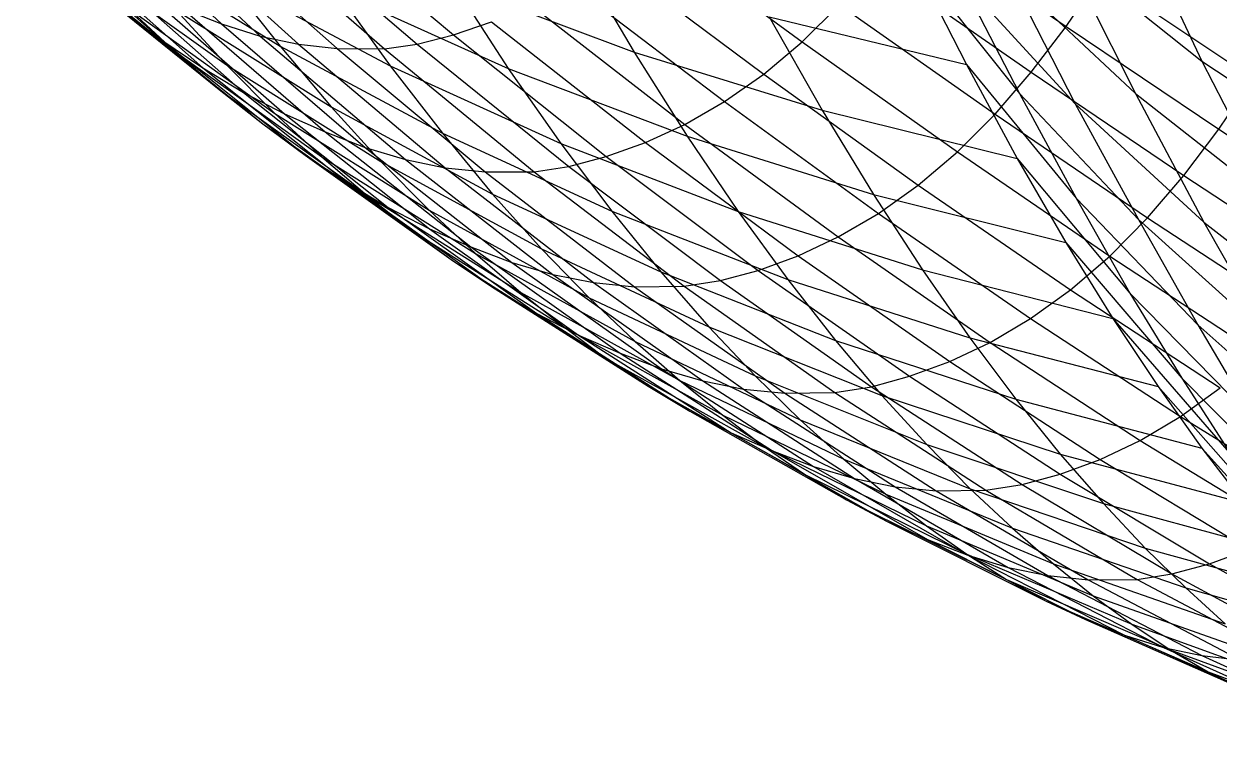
# Model space of a CAD drawing. Extents: x -429 to 429, y -1 to 209.
# Drawn here: x -383.88 to -376.27, y 56.08 to 60.59 of the extents above; entities that cross this region are included whole.
import ezdxf

# ---------------------------------------------------------------- set-up
doc = ezdxf.new("R2010")
doc.units = 0

msp = doc.modelspace()

# ---------------------------------------------------------------- linework, layer by layer
at = {"layer": 'default', "color": 5, "linetype": 'CONTINUOUS'}
for p, q in [((-383.514, 61.431, 169.216), (-382.618, 60.592, 167.957)), ((-383.279, 61.354, 169.4), (-382.371, 60.515, 168.152)), ((-382.116, 61.346, 170.286), (-381.141, 60.522, 169.097)), ((-376.848, 61.357, 145.26), (-376.377, 60.356, 145.733)), ((-383.876, 61.274, 166.946), (-382.998, 60.489, 165.651)), ((-383.048, 61.302, 169.58), (-382.128, 60.463, 168.343)), ((-382.816, 61.272, 169.759), (-381.882, 60.435, 168.534)), ((-382.528, 61.267, 169.978), (-381.581, 60.433, 168.766)), ((-382.339, 61.294, 170.12), (-381.373, 60.464, 168.923)), ((-378.233, 61.259, 169.281), (-377.24, 60.577, 168.101)), ((-379.925, 61.216, 169.977), (-378.921, 60.478, 168.808)), ((-383.821, 61.151, 164.969), (-382.92, 60.421, 163.673)), ((-383.621, 61.099, 167.153), (-382.736, 60.313, 165.866)), ((-383.231, 61.063, 161.315), (-382.245, 60.45, 160.06)), ((-377.253, 61.053, 147.189), (-376.377, 60.356, 145.733)), ((-377.253, 61.053, 147.189), (-376.8, 60.15, 147.633)), ((-383.524, 61.004, 163.159), (-382.586, 60.332, 161.879)), ((-380.341, 61.006, 155.281), (-379.99, 60.413, 155.617)), ((-380.165, 61.019, 169.808), (-379.166, 60.273, 168.633)), ((-378.454, 60.973, 169.131), (-377.463, 60.285, 167.949)), ((-378.213, 60.997, 152.91), (-377.537, 60.149, 151.396)), ((-378.213, 60.997, 152.91), (-377.876, 60.333, 153.241)), ((-378.213, 60.997, 152.91), (-377.876, 60.333, 153.241)), ((-383.537, 60.906, 165.205), (-382.633, 60.175, 163.915)), ((-383.368, 60.942, 167.358), (-382.477, 60.156, 166.078)), ((-382.581, 60.878, 159.759), (-381.544, 60.325, 158.542)), ((-382.581, 60.878, 159.759), (-382.245, 60.45, 160.06)), ((-377.918, 60.885, 151.027), (-377.183, 60.083, 149.523)), ((-377.918, 60.885, 151.027), (-377.537, 60.149, 151.396)), ((-377.601, 60.901, 149.117), (-376.8, 60.15, 147.633)), ((-377.601, 60.901, 149.117), (-377.183, 60.083, 149.523)), ((-377.24, 60.577, 168.101), (-377.024, 60.896, 168.247)), ((-377.024, 60.896, 168.247), (-376.052, 60.245, 167.05)), ((-383.116, 60.805, 167.56), (-382.217, 60.019, 166.288)), ((-381.887, 60.802, 158.228), (-380.794, 60.309, 157.057)), ((-381.887, 60.802, 158.228), (-381.544, 60.325, 158.542)), ((-381.14, 60.844, 156.733), (-379.99, 60.413, 155.617)), ((-381.14, 60.844, 156.733), (-380.794, 60.309, 157.057)), ((-380.409, 60.853, 169.634), (-379.416, 60.098, 168.453)), ((-383.262, 60.687, 165.433), (-382.354, 59.956, 164.149)), ((-383.262, 60.687, 165.433), (-382.998, 60.489, 165.651)), ((-383.217, 60.696, 163.421), (-382.278, 60.023, 162.145)), ((-383.217, 60.696, 163.421), (-382.92, 60.421, 163.673)), ((-382.904, 60.678, 161.602), (-381.92, 60.064, 160.349)), ((-382.904, 60.678, 161.602), (-382.586, 60.332, 161.879)), ((-382.866, 60.69, 167.759), (-381.959, 59.905, 166.496)), ((-382.866, 60.69, 167.759), (-382.618, 60.592, 167.957)), ((-380.654, 60.715, 169.455), (-379.668, 59.953, 168.268)), ((-378.921, 60.478, 168.808), (-378.683, 60.713, 168.974)), ((-378.683, 60.713, 168.974), (-377.693, 60.018, 167.789)), ((-382.618, 60.592, 167.957), (-381.703, 59.806, 166.702)), ((-382.618, 60.592, 167.957), (-382.371, 60.515, 168.152)), ((-381.141, 60.522, 169.097), (-380.899, 60.606, 169.276)), ((-380.899, 60.606, 169.276), (-379.919, 59.837, 168.082)), ((-379.131, 60.638, 154.23), (-377.876, 60.333, 153.241)), ((-379.131, 60.638, 154.23), (-378.793, 60.044, 154.556)), ((-377.463, 60.285, 167.949), (-377.24, 60.577, 168.101)), ((-377.24, 60.577, 168.101), (-376.269, 59.922, 166.902)), ((-382.371, 60.515, 168.152), (-381.447, 59.729, 166.906)), ((-382.371, 60.515, 168.152), (-382.128, 60.463, 168.343)), ((-381.373, 60.464, 168.923), (-381.141, 60.522, 169.097)), ((-381.141, 60.522, 169.097), (-380.169, 59.748, 167.896)), ((-382.998, 60.489, 165.651), (-382.086, 59.757, 164.373)), ((-382.998, 60.489, 165.651), (-382.736, 60.313, 165.866)), ((-382.92, 60.421, 163.673), (-381.98, 59.747, 162.401)), ((-382.92, 60.421, 163.673), (-382.633, 60.175, 163.915)), ((-382.245, 60.45, 160.06), (-381.212, 59.896, 158.843)), ((-382.245, 60.45, 160.06), (-381.92, 60.064, 160.349)), ((-382.128, 60.463, 168.343), (-381.195, 59.677, 167.105)), ((-382.128, 60.463, 168.343), (-381.882, 60.435, 168.534)), ((-381.882, 60.435, 168.534), (-380.94, 59.65, 167.305)), ((-381.882, 60.435, 168.534), (-381.581, 60.433, 168.766)), ((-381.581, 60.433, 168.766), (-381.373, 60.464, 168.923)), ((-381.581, 60.433, 168.766), (-380.628, 59.651, 167.547)), ((-381.373, 60.464, 168.923), (-380.407, 59.685, 167.716)), ((-379.166, 60.273, 168.633), (-378.921, 60.478, 168.808)), ((-378.921, 60.478, 168.808), (-377.933, 59.777, 167.619)), ((-379.99, 60.413, 155.617), (-378.793, 60.044, 154.556)), ((-379.99, 60.413, 155.617), (-379.654, 59.877, 155.936)), ((-376.377, 60.356, 145.733), (-375.413, 59.714, 144.331)), ((-376.377, 60.356, 145.733), (-375.912, 59.45, 146.194)), ((-382.736, 60.313, 165.866), (-381.821, 59.582, 164.593)), ((-382.736, 60.313, 165.866), (-382.477, 60.156, 166.078)), ((-382.586, 60.332, 161.879), (-381.604, 59.717, 160.628)), ((-382.586, 60.332, 161.879), (-382.278, 60.023, 162.145)), ((-381.544, 60.325, 158.542), (-380.458, 59.831, 157.369)), ((-381.544, 60.325, 158.542), (-381.212, 59.896, 158.843)), ((-380.794, 60.309, 157.057), (-379.654, 59.877, 155.936)), ((-380.794, 60.309, 157.057), (-380.458, 59.831, 157.369)), ((-379.416, 60.098, 168.453), (-379.166, 60.273, 168.633)), ((-379.166, 60.273, 168.633), (-378.182, 59.566, 167.441)), ((-377.876, 60.333, 153.241), (-377.177, 59.482, 151.744)), ((-377.876, 60.333, 153.241), (-377.553, 59.736, 153.555)), ((-377.876, 60.333, 153.241), (-377.553, 59.736, 153.555)), ((-377.693, 60.018, 167.789), (-377.463, 60.285, 167.949)), ((-377.463, 60.285, 167.949), (-376.491, 59.627, 166.748)), ((-376.269, 59.922, 166.902), (-376.052, 60.245, 167.05)), ((-382.633, 60.175, 163.915), (-381.691, 59.5, 162.647)), ((-382.633, 60.175, 163.915), (-382.354, 59.956, 164.149)), ((-382.477, 60.156, 166.078), (-381.557, 59.424, 164.811)), ((-382.477, 60.156, 166.078), (-382.217, 60.019, 166.288)), ((-377.537, 60.149, 151.396), (-376.78, 59.347, 149.911)), ((-377.537, 60.149, 151.396), (-377.177, 59.482, 151.744)), ((-376.8, 60.15, 147.633), (-375.912, 59.45, 146.194)), ((-376.8, 60.15, 147.633), (-376.365, 59.33, 148.057)), ((-381.92, 60.064, 160.349), (-380.892, 59.509, 159.132)), ((-381.92, 60.064, 160.349), (-381.604, 59.717, 160.628)), ((-379.668, 59.953, 168.268), (-379.416, 60.098, 168.453)), ((-379.416, 60.098, 168.453), (-378.435, 59.385, 167.256)), ((-378.793, 60.044, 154.556), (-377.553, 59.736, 153.555)), ((-378.793, 60.044, 154.556), (-378.468, 59.507, 154.867)), ((-377.183, 60.083, 149.523), (-376.365, 59.33, 148.057)), ((-377.183, 60.083, 149.523), (-376.78, 59.347, 149.911)), ((-382.278, 60.023, 162.145), (-381.297, 59.407, 160.897)), ((-382.278, 60.023, 162.145), (-381.98, 59.747, 162.401)), ((-382.217, 60.019, 166.288), (-381.293, 59.288, 165.026)), ((-382.217, 60.019, 166.288), (-381.959, 59.905, 166.496)), ((-377.933, 59.777, 167.619), (-377.693, 60.018, 167.789)), ((-377.693, 60.018, 167.789), (-376.722, 59.358, 166.586)), ((-382.354, 59.956, 164.149), (-381.411, 59.28, 162.885)), ((-382.354, 59.956, 164.149), (-382.086, 59.757, 164.373)), ((-381.959, 59.905, 166.496), (-381.03, 59.173, 165.24)), ((-381.959, 59.905, 166.496), (-381.703, 59.806, 166.702)), ((-381.212, 59.896, 158.843), (-380.134, 59.401, 157.667)), ((-381.212, 59.896, 158.843), (-380.892, 59.509, 159.132)), ((-379.919, 59.837, 168.082), (-379.668, 59.953, 168.268)), ((-379.668, 59.953, 168.268), (-378.692, 59.236, 167.067)), ((-376.491, 59.627, 166.748), (-376.269, 59.922, 166.902)), ((-376.269, 59.922, 166.902), (-375.318, 59.297, 165.685)), ((-380.458, 59.831, 157.369), (-379.328, 59.398, 156.242)), ((-380.458, 59.831, 157.369), (-380.134, 59.401, 157.667)), ((-380.169, 59.748, 167.896), (-379.919, 59.837, 168.082)), ((-379.919, 59.837, 168.082), (-378.947, 59.116, 166.876)), ((-379.654, 59.877, 155.936), (-378.468, 59.507, 154.867)), ((-379.654, 59.877, 155.936), (-379.328, 59.398, 156.242)), ((-382.086, 59.757, 164.373), (-381.141, 59.081, 163.113)), ((-382.086, 59.757, 164.373), (-381.821, 59.582, 164.593)), ((-381.98, 59.747, 162.401), (-381, 59.13, 161.155)), ((-381.98, 59.747, 162.401), (-381.691, 59.5, 162.647)), ((-381.703, 59.806, 166.702), (-380.769, 59.074, 165.452)), ((-381.703, 59.806, 166.702), (-381.447, 59.729, 166.906)), ((-380.407, 59.685, 167.716), (-380.169, 59.748, 167.896)), ((-380.169, 59.748, 167.896), (-379.201, 59.023, 166.684)), ((-378.182, 59.566, 167.441), (-377.933, 59.777, 167.619)), ((-377.933, 59.777, 167.619), (-376.963, 59.114, 166.413)), ((-377.553, 59.736, 153.555), (-376.835, 58.879, 152.074)), ((-377.553, 59.736, 153.555), (-377.242, 59.2, 153.854)), ((-377.553, 59.736, 153.555), (-377.242, 59.2, 153.854)), ((-381.604, 59.717, 160.628), (-380.58, 59.161, 159.411)), ((-381.604, 59.717, 160.628), (-381.297, 59.407, 160.897)), ((-381.447, 59.729, 166.906), (-380.508, 58.996, 165.662)), ((-381.447, 59.729, 166.906), (-381.195, 59.677, 167.105)), ((-381.195, 59.677, 167.105), (-380.25, 58.945, 165.868)), ((-381.195, 59.677, 167.105), (-380.94, 59.65, 167.305)), ((-380.628, 59.651, 167.547), (-380.407, 59.685, 167.716)), ((-380.407, 59.685, 167.716), (-379.442, 58.958, 166.499)), ((-381.821, 59.582, 164.593), (-380.875, 58.905, 163.336)), ((-381.821, 59.582, 164.593), (-381.557, 59.424, 164.811)), ((-380.94, 59.65, 167.305), (-380.628, 59.651, 167.547)), ((-380.94, 59.65, 167.305), (-379.989, 58.918, 166.074)), ((-380.628, 59.651, 167.547), (-379.672, 58.922, 166.323)), ((-376.722, 59.358, 166.586), (-376.491, 59.627, 166.748)), ((-376.491, 59.627, 166.748), (-375.54, 59.002, 165.528)), ((-380.892, 59.509, 159.132), (-379.821, 59.013, 157.954)), ((-380.892, 59.509, 159.132), (-380.58, 59.161, 159.411)), ((-378.468, 59.507, 154.867), (-377.242, 59.2, 153.854)), ((-378.468, 59.507, 154.867), (-378.155, 59.026, 155.164)), ((-378.435, 59.385, 167.256), (-378.182, 59.566, 167.441)), ((-378.182, 59.566, 167.441), (-377.213, 58.9, 166.232)), ((-381.691, 59.5, 162.647), (-380.713, 58.882, 161.404)), ((-381.691, 59.5, 162.647), (-381.411, 59.28, 162.885)), ((-377.177, 59.482, 151.744), (-376.403, 58.677, 150.275)), ((-377.177, 59.482, 151.744), (-376.835, 58.879, 152.074)), ((-381.557, 59.424, 164.811), (-380.61, 58.748, 163.558)), ((-381.557, 59.424, 164.811), (-381.293, 59.288, 165.026)), ((-381.297, 59.407, 160.897), (-380.277, 58.849, 159.68)), ((-381.297, 59.407, 160.897), (-381, 59.13, 161.155)), ((-380.134, 59.401, 157.667), (-379.013, 58.966, 156.535)), ((-380.134, 59.401, 157.667), (-379.821, 59.013, 157.954)), ((-379.328, 59.398, 156.242), (-378.155, 59.026, 155.164)), ((-379.328, 59.398, 156.242), (-379.013, 58.966, 156.535)), ((-378.692, 59.236, 167.067), (-378.435, 59.385, 167.256)), ((-378.435, 59.385, 167.256), (-377.468, 58.717, 166.044)), ((-376.963, 59.114, 166.413), (-376.722, 59.358, 166.586)), ((-376.722, 59.358, 166.586), (-375.771, 58.732, 165.364)), ((-381.411, 59.28, 162.885), (-380.434, 58.662, 161.643)), ((-381.411, 59.28, 162.885), (-381.141, 59.081, 163.113)), ((-381.293, 59.288, 165.026), (-380.345, 58.611, 163.777)), ((-381.293, 59.288, 165.026), (-381.03, 59.173, 165.24)), ((-376.78, 59.347, 149.911), (-375.946, 58.594, 148.462)), ((-376.78, 59.347, 149.911), (-376.403, 58.677, 150.275)), ((-376.365, 59.33, 148.057), (-375.467, 58.629, 146.632)), ((-376.365, 59.33, 148.057), (-375.946, 58.594, 148.462)), ((-378.947, 59.116, 166.876), (-378.692, 59.236, 167.067)), ((-378.692, 59.236, 167.067), (-377.725, 58.565, 165.851)), ((-377.242, 59.2, 153.854), (-376.505, 58.337, 152.388)), ((-377.242, 59.2, 153.854), (-376.943, 58.717, 154.139)), ((-377.242, 59.2, 153.854), (-376.943, 58.717, 154.139)), ((-381.03, 59.173, 165.24), (-380.081, 58.496, 163.995)), ((-381.03, 59.173, 165.24), (-380.769, 59.074, 165.452)), ((-381, 59.13, 161.155), (-379.984, 58.571, 159.938)), ((-381, 59.13, 161.155), (-380.713, 58.882, 161.404)), ((-380.58, 59.161, 159.411), (-379.516, 58.664, 158.23)), ((-380.58, 59.161, 159.411), (-380.277, 58.849, 159.68)), ((-381.141, 59.081, 163.113), (-380.166, 58.461, 161.873)), ((-381.141, 59.081, 163.113), (-380.875, 58.905, 163.336)), ((-380.769, 59.074, 165.452), (-379.817, 58.397, 164.21)), ((-380.769, 59.074, 165.452), (-380.508, 58.996, 165.662)), ((-379.201, 59.023, 166.684), (-378.947, 59.116, 166.876)), ((-378.947, 59.116, 166.876), (-377.982, 58.443, 165.658)), ((-377.213, 58.9, 166.232), (-376.963, 59.114, 166.413)), ((-376.963, 59.114, 166.413), (-376.011, 58.489, 165.19)), ((-380.508, 58.996, 165.662), (-379.554, 58.319, 164.424)), ((-380.508, 58.996, 165.662), (-380.25, 58.945, 165.868)), ((-379.821, 59.013, 157.954), (-378.71, 58.577, 156.816)), ((-379.821, 59.013, 157.954), (-379.516, 58.664, 158.23)), ((-379.442, 58.958, 166.499), (-379.201, 59.023, 166.684)), ((-379.201, 59.023, 166.684), (-378.237, 58.349, 165.463)), ((-378.155, 59.026, 155.164), (-376.943, 58.717, 154.139)), ((-378.155, 59.026, 155.164), (-377.853, 58.593, 155.449)), ((-380.875, 58.905, 163.336), (-379.901, 58.285, 162.098)), ((-380.875, 58.905, 163.336), (-380.61, 58.748, 163.558)), ((-380.25, 58.945, 165.868), (-379.295, 58.267, 164.633)), ((-380.25, 58.945, 165.868), (-379.989, 58.918, 166.074)), ((-379.989, 58.918, 166.074), (-379.672, 58.922, 166.323)), ((-379.989, 58.918, 166.074), (-379.032, 58.241, 164.843)), ((-379.672, 58.922, 166.323), (-379.442, 58.958, 166.499)), ((-379.672, 58.922, 166.323), (-378.713, 58.245, 165.095)), ((-379.442, 58.958, 166.499), (-378.48, 58.282, 165.275)), ((-379.013, 58.966, 156.535), (-377.853, 58.593, 155.449)), ((-379.013, 58.966, 156.535), (-378.71, 58.577, 156.816)), ((-377.468, 58.717, 166.044), (-377.213, 58.9, 166.232)), ((-377.213, 58.9, 166.232), (-376.26, 58.275, 165.007)), ((-380.713, 58.882, 161.404), (-379.701, 58.323, 160.186)), ((-380.713, 58.882, 161.404), (-380.434, 58.662, 161.643)), ((-380.277, 58.849, 159.68), (-379.22, 58.351, 158.495)), ((-380.277, 58.849, 159.68), (-379.984, 58.571, 159.938)), ((-376.835, 58.879, 152.074), (-376.045, 58.07, 150.62)), ((-376.835, 58.879, 152.074), (-376.505, 58.337, 152.388)), ((-380.61, 58.748, 163.558), (-379.637, 58.127, 162.321)), ((-380.61, 58.748, 163.558), (-380.345, 58.611, 163.777)), ((-377.725, 58.565, 165.851), (-377.468, 58.717, 166.044)), ((-377.468, 58.717, 166.044), (-376.513, 58.093, 164.818)), ((-376.943, 58.717, 154.139), (-376.19, 57.849, 152.688)), ((-376.943, 58.717, 154.139), (-376.655, 58.283, 154.411)), ((-376.943, 58.717, 154.139), (-376.655, 58.283, 154.411)), ((-376.403, 58.677, 150.275), (-375.556, 57.921, 148.84)), ((-376.403, 58.677, 150.275), (-376.045, 58.07, 150.62)), ((-380.434, 58.662, 161.643), (-379.426, 58.101, 160.425)), ((-380.434, 58.662, 161.643), (-380.166, 58.461, 161.873)), ((-380.345, 58.611, 163.777), (-379.374, 57.989, 162.542)), ((-380.345, 58.611, 163.777), (-380.081, 58.496, 163.995)), ((-379.516, 58.664, 158.23), (-378.414, 58.227, 157.086)), ((-379.516, 58.664, 158.23), (-379.22, 58.351, 158.495)), ((-377.853, 58.593, 155.449), (-376.655, 58.283, 154.411)), ((-377.853, 58.593, 155.449), (-377.561, 58.203, 155.721)), ((-379.984, 58.571, 159.938), (-378.934, 58.072, 158.751)), ((-379.984, 58.571, 159.938), (-379.701, 58.323, 160.186)), ((-378.71, 58.577, 156.816), (-377.561, 58.203, 155.721)), ((-378.71, 58.577, 156.816), (-378.414, 58.227, 157.086)), ((-377.982, 58.443, 165.658), (-377.725, 58.565, 165.851)), ((-377.725, 58.565, 165.851), (-376.77, 57.941, 164.624)), ((-380.166, 58.461, 161.873), (-379.161, 57.899, 160.655)), ((-380.166, 58.461, 161.873), (-379.901, 58.285, 162.098)), ((-380.081, 58.496, 163.995), (-379.111, 57.875, 162.761)), ((-380.081, 58.496, 163.995), (-379.817, 58.397, 164.21)), ((-378.237, 58.349, 165.463), (-377.982, 58.443, 165.658)), ((-377.982, 58.443, 165.658), (-377.025, 57.82, 164.429)), ((-379.817, 58.397, 164.21), (-378.849, 57.775, 162.977)), ((-379.817, 58.397, 164.21), (-379.554, 58.319, 164.424)), ((-379.901, 58.285, 162.098), (-378.9, 57.722, 160.88)), ((-379.901, 58.285, 162.098), (-379.637, 58.127, 162.321)), ((-379.701, 58.323, 160.186), (-378.657, 57.822, 158.997)), ((-379.701, 58.323, 160.186), (-379.426, 58.101, 160.425)), ((-379.554, 58.319, 164.424), (-378.588, 57.697, 163.191)), ((-379.554, 58.319, 164.424), (-379.295, 58.267, 164.633)), ((-379.22, 58.351, 158.495), (-378.128, 57.914, 157.347)), ((-379.22, 58.351, 158.495), (-378.934, 58.072, 158.751)), ((-378.48, 58.282, 165.275), (-378.237, 58.349, 165.463)), ((-378.237, 58.349, 165.463), (-377.279, 57.726, 164.233)), ((-376.505, 58.337, 152.388), (-375.701, 57.523, 150.949)), ((-376.505, 58.337, 152.388), (-376.19, 57.849, 152.688)), ((-379.295, 58.267, 164.633), (-378.33, 57.645, 163.401)), ((-379.295, 58.267, 164.633), (-379.032, 58.241, 164.843)), ((-379.032, 58.241, 164.843), (-378.713, 58.245, 165.095)), ((-379.032, 58.241, 164.843), (-378.069, 57.619, 163.612)), ((-378.713, 58.245, 165.095), (-378.48, 58.282, 165.275)), ((-378.713, 58.245, 165.095), (-377.751, 57.623, 163.865)), ((-378.48, 58.282, 165.275), (-377.521, 57.66, 164.044)), ((-378.414, 58.227, 157.086), (-377.278, 57.852, 155.983)), ((-378.414, 58.227, 157.086), (-378.128, 57.914, 157.347)), ((-376.655, 58.283, 154.411), (-375.884, 57.41, 152.975)), ((-376.655, 58.283, 154.411), (-376.377, 57.892, 154.672)), ((-376.655, 58.283, 154.411), (-376.377, 57.892, 154.672)), ((-376.513, 58.093, 164.818), (-376.26, 58.275, 165.007)), ((-377.561, 58.203, 155.721), (-376.377, 57.892, 154.672)), ((-377.561, 58.203, 155.721), (-377.278, 57.852, 155.983)), ((-379.637, 58.127, 162.321), (-378.64, 57.563, 161.102)), ((-379.637, 58.127, 162.321), (-379.374, 57.989, 162.542)), ((-379.426, 58.101, 160.425), (-378.388, 57.598, 159.234)), ((-379.426, 58.101, 160.425), (-379.161, 57.899, 160.655)), ((-378.934, 58.072, 158.751), (-377.851, 57.633, 157.597)), ((-378.934, 58.072, 158.751), (-378.657, 57.822, 158.997)), ((-376.77, 57.941, 164.624), (-376.513, 58.093, 164.818)), ((-376.513, 58.093, 164.818), (-375.574, 57.513, 163.579)), ((-379.374, 57.989, 162.542), (-378.381, 57.425, 161.322)), ((-379.374, 57.989, 162.542), (-379.111, 57.875, 162.761)), ((-378.128, 57.914, 157.347), (-377.003, 57.538, 156.235)), ((-378.128, 57.914, 157.347), (-377.851, 57.633, 157.597)), ((-377.025, 57.82, 164.429), (-376.77, 57.941, 164.624)), ((-376.77, 57.941, 164.624), (-375.826, 57.365, 163.386)), ((-379.161, 57.899, 160.655), (-378.129, 57.396, 159.461)), ((-379.161, 57.899, 160.655), (-378.9, 57.722, 160.88)), ((-379.111, 57.875, 162.761), (-378.123, 57.309, 161.539)), ((-379.111, 57.875, 162.761), (-378.849, 57.775, 162.977)), ((-377.278, 57.852, 155.983), (-376.108, 57.54, 154.923)), ((-377.278, 57.852, 155.983), (-377.003, 57.538, 156.235)), ((-376.377, 57.892, 154.672), (-375.589, 57.015, 153.251)), ((-376.377, 57.892, 154.672), (-376.108, 57.54, 154.923)), ((-376.377, 57.892, 154.672), (-376.108, 57.54, 154.923)), ((-378.849, 57.775, 162.977), (-377.866, 57.21, 161.754)), ((-378.849, 57.775, 162.977), (-378.588, 57.697, 163.191)), ((-378.657, 57.822, 158.997), (-377.582, 57.381, 157.838)), ((-378.657, 57.822, 158.997), (-378.388, 57.598, 159.234)), ((-377.279, 57.726, 164.233), (-377.025, 57.82, 164.429)), ((-377.025, 57.82, 164.429), (-376.078, 57.246, 163.191)), ((-378.9, 57.722, 160.88), (-377.873, 57.216, 159.684)), ((-378.9, 57.722, 160.88), (-378.64, 57.563, 161.102)), ((-378.588, 57.697, 163.191), (-377.61, 57.131, 161.966)), ((-378.588, 57.697, 163.191), (-378.33, 57.645, 163.401)), ((-377.521, 57.66, 164.044), (-377.279, 57.726, 164.233)), ((-377.279, 57.726, 164.233), (-376.328, 57.154, 162.996)), ((-378.33, 57.645, 163.401), (-377.357, 57.08, 162.174)), ((-378.33, 57.645, 163.401), (-378.069, 57.619, 163.612)), ((-378.069, 57.619, 163.612), (-377.751, 57.623, 163.865)), ((-378.069, 57.619, 163.612), (-377.101, 57.052, 162.382)), ((-377.851, 57.633, 157.597), (-376.737, 57.255, 156.478)), ((-377.851, 57.633, 157.597), (-377.582, 57.381, 157.838)), ((-377.751, 57.623, 163.865), (-377.521, 57.66, 164.044)), ((-377.751, 57.623, 163.865), (-376.789, 57.055, 162.634)), ((-377.521, 57.66, 164.044), (-376.567, 57.09, 162.808)), ((-378.64, 57.563, 161.102), (-377.62, 57.056, 159.903)), ((-378.64, 57.563, 161.102), (-378.381, 57.425, 161.322)), ((-378.388, 57.598, 159.234), (-377.321, 57.155, 158.07)), ((-378.388, 57.598, 159.234), (-378.129, 57.396, 159.461)), ((-377.003, 57.538, 156.235), (-375.847, 57.224, 155.164)), ((-377.003, 57.538, 156.235), (-376.737, 57.255, 156.478)), ((-378.381, 57.425, 161.322), (-377.368, 56.917, 160.119)), ((-378.381, 57.425, 161.322), (-378.123, 57.309, 161.539)), ((-378.129, 57.396, 159.461), (-377.069, 56.951, 158.294)), ((-378.129, 57.396, 159.461), (-377.873, 57.216, 159.684)), ((-377.582, 57.381, 157.838), (-376.478, 57.001, 156.712)), ((-377.582, 57.381, 157.838), (-377.321, 57.155, 158.07)), ((-378.123, 57.309, 161.539), (-377.118, 56.801, 160.332)), ((-378.123, 57.309, 161.539), (-377.866, 57.21, 161.754)), ((-376.737, 57.255, 156.478), (-375.594, 56.939, 155.396)), ((-376.737, 57.255, 156.478), (-376.478, 57.001, 156.712)), ((-376.328, 57.154, 162.996), (-376.078, 57.246, 163.191)), ((-377.873, 57.216, 159.684), (-376.823, 56.77, 158.511)), ((-377.873, 57.216, 159.684), (-377.62, 57.056, 159.903)), ((-377.866, 57.21, 161.754), (-376.869, 56.701, 160.543)), ((-377.866, 57.21, 161.754), (-377.61, 57.131, 161.966)), ((-377.321, 57.155, 158.07), (-376.228, 56.773, 156.937)), ((-377.321, 57.155, 158.07), (-377.069, 56.951, 158.294)), ((-376.567, 57.09, 162.808), (-376.328, 57.154, 162.996)), ((-376.328, 57.154, 162.996), (-375.385, 56.635, 161.754)), ((-377.61, 57.131, 161.966), (-376.621, 56.623, 160.75)), ((-377.61, 57.131, 161.966), (-377.357, 57.08, 162.174)), ((-377.357, 57.08, 162.174), (-376.376, 56.571, 160.953)), ((-377.357, 57.08, 162.174), (-377.101, 57.052, 162.382)), ((-376.789, 57.055, 162.634), (-376.567, 57.09, 162.808)), ((-376.567, 57.09, 162.808), (-375.617, 56.575, 161.568)), ((-377.62, 57.056, 159.903), (-376.579, 56.608, 158.725)), ((-377.62, 57.056, 159.903), (-377.368, 56.917, 160.119)), ((-377.101, 57.052, 162.382), (-376.789, 57.055, 162.634)), ((-377.101, 57.052, 162.382), (-376.129, 56.542, 161.156)), ((-376.789, 57.055, 162.634), (-375.826, 56.542, 161.403)), ((-376.478, 57.001, 156.712), (-375.348, 56.682, 155.62)), ((-376.478, 57.001, 156.712), (-376.228, 56.773, 156.937)), ((-377.368, 56.917, 160.119), (-376.337, 56.468, 158.935)), ((-377.368, 56.917, 160.119), (-377.118, 56.801, 160.332)), ((-377.069, 56.951, 158.294), (-375.986, 56.567, 157.154)), ((-377.069, 56.951, 158.294), (-376.823, 56.77, 158.511)), ((-377.118, 56.801, 160.332), (-376.097, 56.35, 159.142)), ((-377.118, 56.801, 160.332), (-376.869, 56.701, 160.543)), ((-376.823, 56.77, 158.511), (-375.749, 56.382, 157.364)), ((-376.823, 56.77, 158.511), (-376.579, 56.608, 158.725)), ((-376.869, 56.701, 160.543), (-375.858, 56.25, 159.345)), ((-376.869, 56.701, 160.543), (-376.621, 56.623, 160.75)), ((-376.621, 56.623, 160.75), (-375.622, 56.172, 159.545)), ((-376.621, 56.623, 160.75), (-376.376, 56.571, 160.953)), ((-376.579, 56.608, 158.725), (-375.517, 56.219, 157.57)), ((-376.579, 56.608, 158.725), (-376.337, 56.468, 158.935)), ((-376.376, 56.571, 160.953), (-375.389, 56.119, 159.74)), ((-376.376, 56.571, 160.953), (-376.129, 56.542, 161.156)), ((-376.337, 56.468, 158.935), (-375.287, 56.077, 157.771)), ((-376.337, 56.468, 158.935), (-376.097, 56.35, 159.142))]:
    msp.add_line(p, q, dxfattribs=at)

doc.saveas('drawing.dxf')
